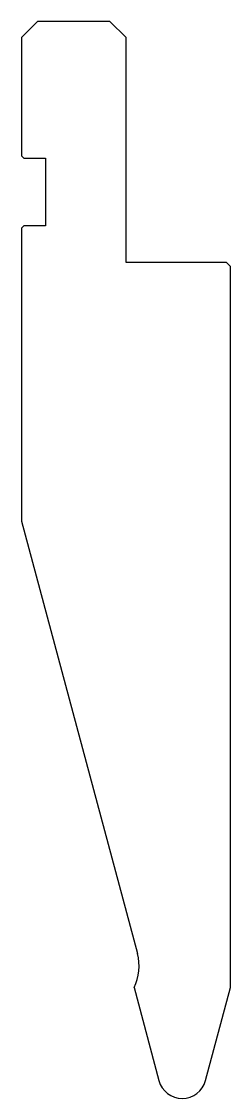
# Model space of a CAD drawing. Header units: metres. Extents: x -18 to 8, y -63 to 71.
import ezdxf

# ---------------------------------------------------------------- set-up
doc = ezdxf.new("R2010")
doc.units = ezdxf.units.M

msp = doc.modelspace()

# ---------------------------------------------------------------- linework, layer by layer
for p, q in [((-15.775001, 70.619143), (-17.775001, 68.619143)), ((-6.775001, 70.619143), (-15.775001, 70.619143)), ((-4.775001, 68.619143), (-6.775001, 70.619143)), ((-17.775001, 68.619143), (-17.775001, 53.919143)), ((-4.775001, 40.619143), (-4.775001, 68.619143)), ((-17.775001, 53.919143), (-17.475001, 53.619143)), ((-17.475001, 53.619143), (-14.775001, 53.619143)), ((-14.775001, 53.619143), (-14.775001, 45.219143)), ((-17.475001, 45.219143), (-17.775001, 44.919143)), ((-17.775001, 44.919143), (-17.775001, 8.464865)), ((-14.775001, 45.219143), (-17.475001, 45.219143)), ((7.724999, 40.619143), (-4.775001, 40.619143)), ((8.224999, 40.119143), (7.724999, 40.619143)), ((8.224999, -49.579662), (8.224999, 40.119143)), ((-17.775001, 8.464865), (-3.353223, -45.357943)), ((-3.775001, -49.579662), (-0.672778, -61.157314)), ((5.122777, -61.157314), (8.224999, -49.579662))]:
    msp.add_line(p, q)
for centre, radius, start, end in [((-9.148778, -46.910857), 6, 333.589402, 15), ((2.224999, -60.380857), 3, 195, 345)]:
    msp.add_arc(centre, radius, start, end)

doc.saveas('drawing.dxf')
